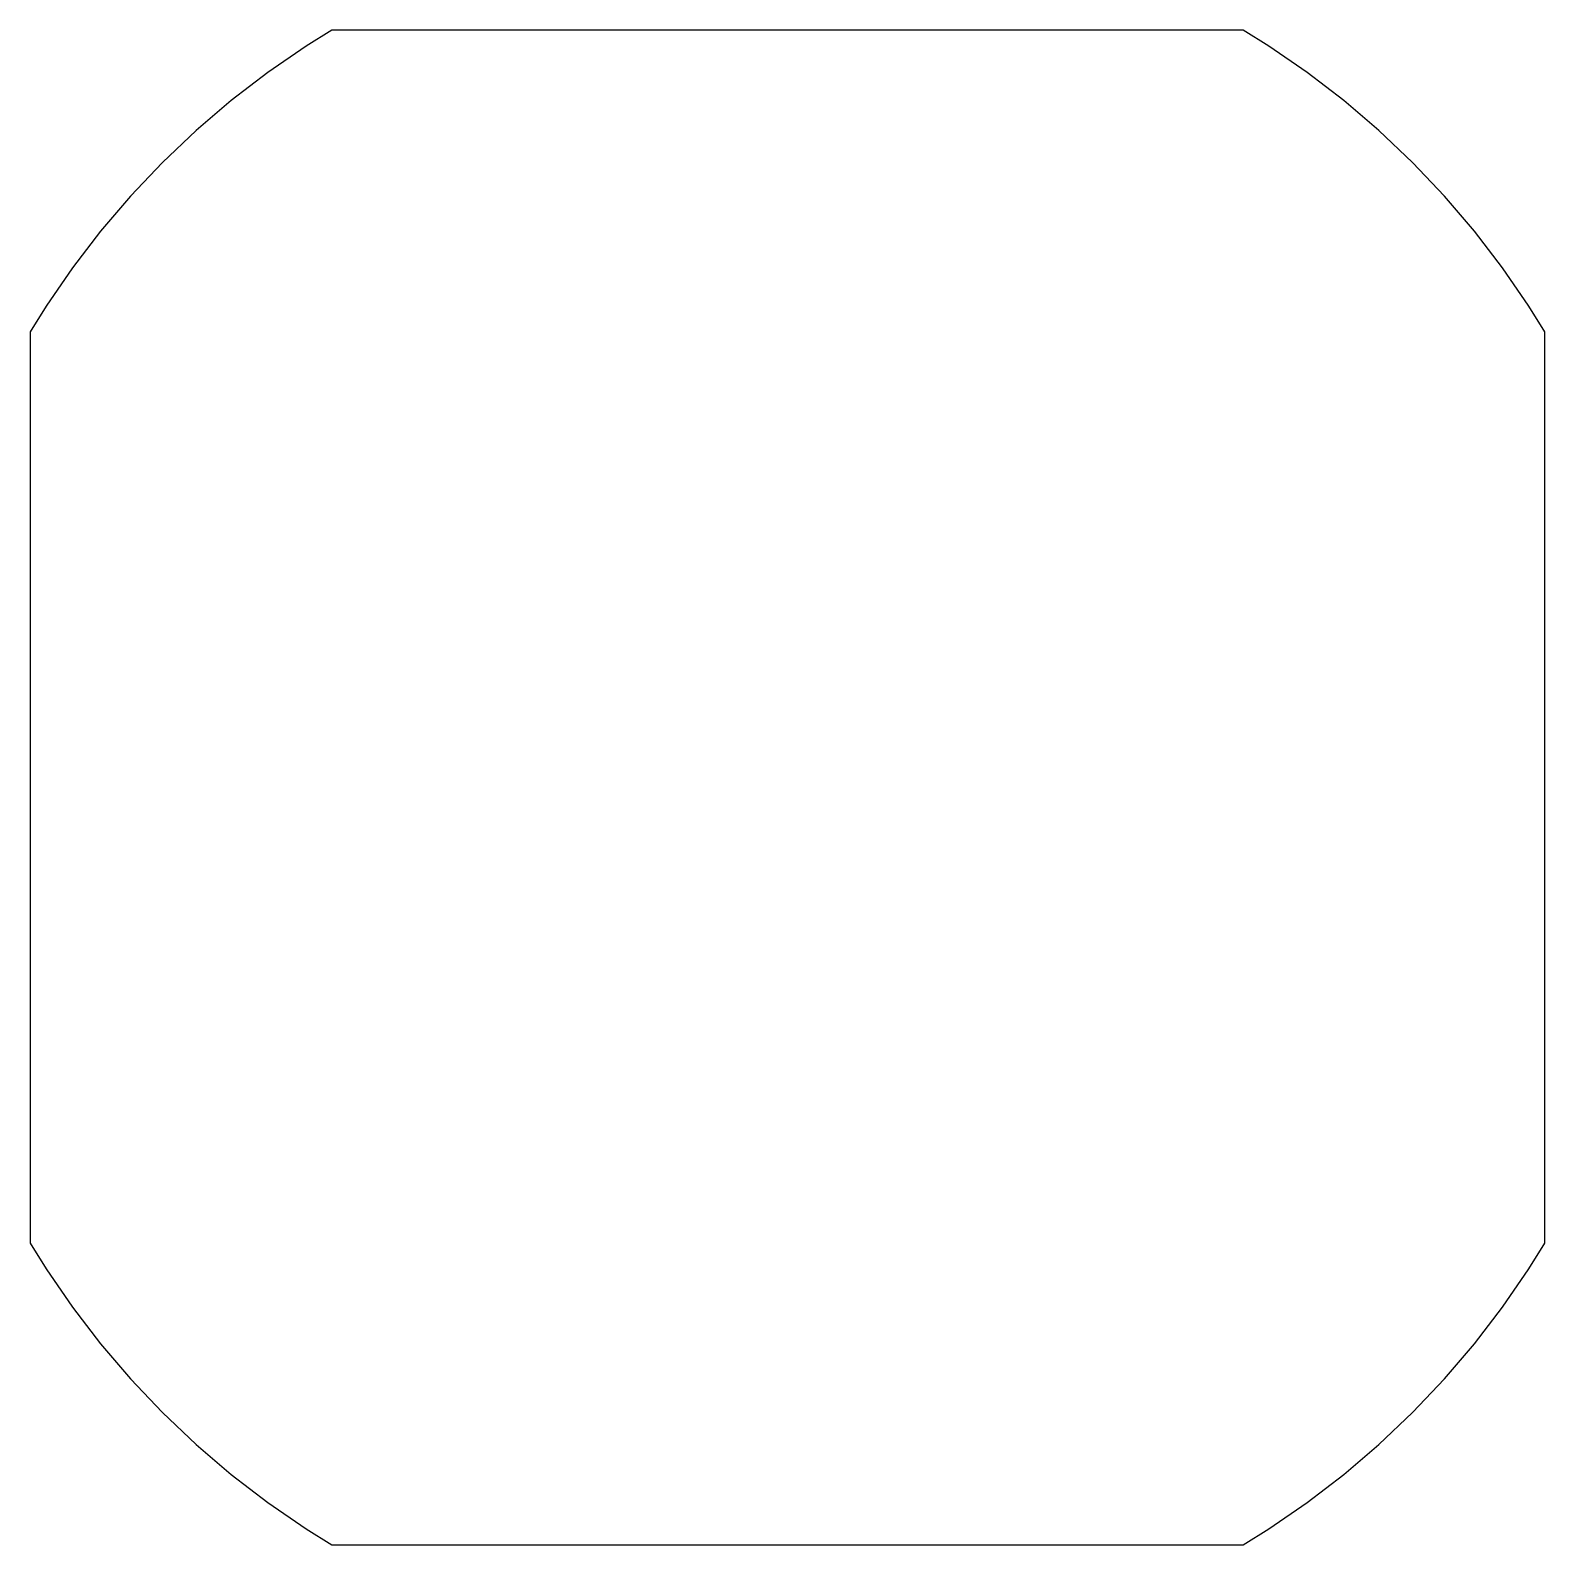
# Model space of a CAD drawing. Header units: metres. Extents: x 0 to 47.8, y 0 to 47.8.
import ezdxf

# ---------------------------------------------------------------- set-up
doc = ezdxf.new("R2010")
doc.units = ezdxf.units.M

msp = doc.modelspace()

# ---------------------------------------------------------------- linework, layer by layer
for p, q in [((9.522, 47.8), (8.705, 47.299)), ((38.278, 47.8), (9.522, 47.8)), ((39.095, 47.299), (38.278, 47.8)), ((8.705, 47.299), (7.501, 46.472)), ((40.299, 46.472), (39.095, 47.299)), ((7.501, 46.472), (6.342, 45.582)), ((41.458, 45.582), (40.299, 46.472)), ((6.342, 45.582), (5.231, 44.634)), ((42.569, 44.634), (41.458, 45.582)), ((5.231, 44.634), (4.172, 43.628)), ((43.628, 43.628), (42.569, 44.634)), ((4.172, 43.628), (3.166, 42.569)), ((44.634, 42.569), (43.628, 43.628)), ((3.166, 42.569), (2.218, 41.458)), ((45.582, 41.458), (44.634, 42.569)), ((2.218, 41.458), (1.328, 40.299)), ((46.472, 40.299), (45.582, 41.458)), ((1.328, 40.299), (0.501, 39.095)), ((47.299, 39.095), (46.472, 40.299)), ((0.501, 39.095), (0, 38.278)), ((47.8, 38.278), (47.299, 39.095)), ((0, 38.278), (0, 9.522)), ((47.8, 9.522), (47.8, 38.278)), ((0, 9.522), (0.501, 8.705)), ((47.299, 8.705), (47.8, 9.522)), ((0.501, 8.705), (1.328, 7.501)), ((46.472, 7.501), (47.299, 8.705)), ((1.328, 7.501), (2.218, 6.342)), ((45.582, 6.342), (46.472, 7.501)), ((2.218, 6.342), (3.166, 5.231)), ((44.634, 5.231), (45.582, 6.342)), ((3.166, 5.231), (4.172, 4.172)), ((43.628, 4.172), (44.634, 5.231)), ((4.172, 4.172), (5.231, 3.166)), ((42.569, 3.166), (43.628, 4.172)), ((5.231, 3.166), (6.342, 2.218)), ((41.458, 2.218), (42.569, 3.166)), ((6.342, 2.218), (7.501, 1.328)), ((40.299, 1.328), (41.458, 2.218)), ((7.501, 1.328), (8.705, 0.501)), ((39.095, 0.501), (40.299, 1.328)), ((8.705, 0.501), (9.522, 0)), ((38.278, 0), (39.095, 0.501)), ((9.522, 0), (38.278, 0))]:
    msp.add_line(p, q)

doc.saveas('drawing.dxf')
